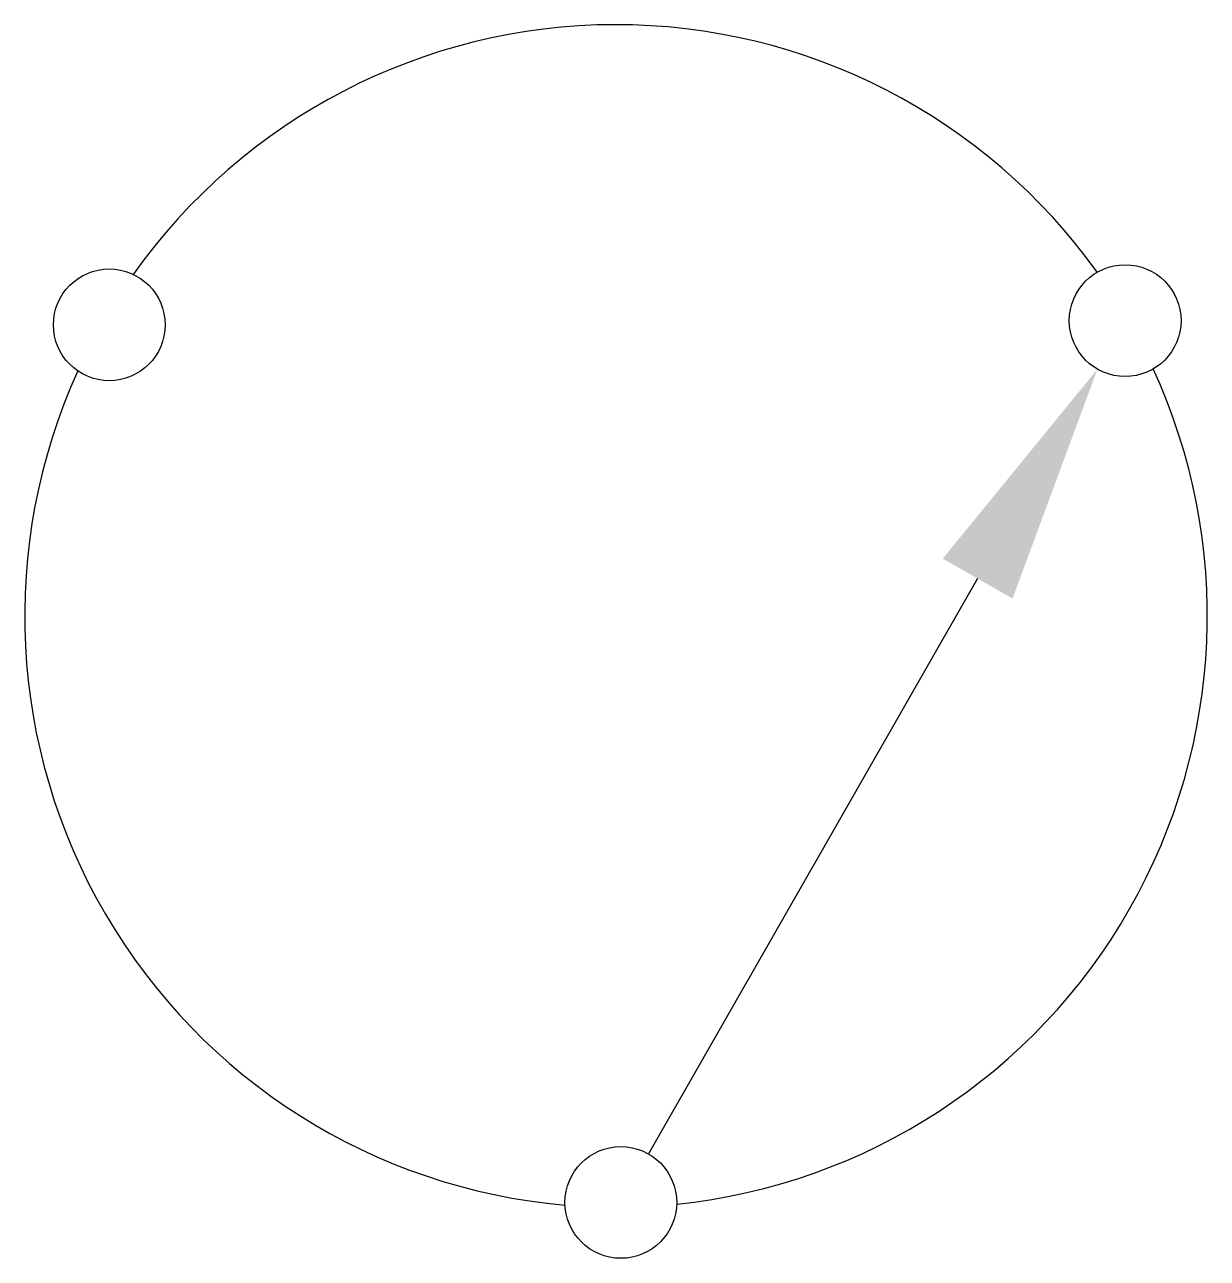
# Model space of a CAD drawing. Header units: millimetres. Extents: x -2931.358 to -2930.476, y 3718.623 to 3719.544.
import ezdxf

# ---------------------------------------------------------------- set-up
doc = ezdxf.new("R2010")
doc.units = ezdxf.units.MM
doc.header["$LTSCALE"] = 10
doc.layers.add('Ele_diagramas', color=2, linetype='Continuous')

msp = doc.modelspace()

# ---------------------------------------------------------------- linework, layer by layer
at = {"layer": 'Ele_diagramas'}
msp.add_lwpolyline([(-2930.64709, 3719.13038), (-2930.89254, 3718.70116)], dxfattribs=at)
at = {"layer": 'Ele_diagramas', "color": 2}
for centre in [(-2931.29483, 3719.31967), (-2930.53705, 3719.3228), (-2930.91323, 3718.66499)]:
    msp.add_circle(centre, 0.04167, dxfattribs=at)
at = {"layer": 'Ele_diagramas', "color": 4}
for start, end in [(35.53862, 144.71432), (155.52356, 265.05751), (275.8906, 24.69756)]:
    msp.add_arc((-2930.91685, 3719.10249), 0.44108, start, end, dxfattribs=at)
at = {"layer": 'Ele_diagramas'}
msp.add_solid([(-2930.67313, 3719.14527), (-2930.55774, 3719.28663), (-2930.62105, 3719.11549)], dxfattribs=at)

doc.saveas('drawing.dxf')
